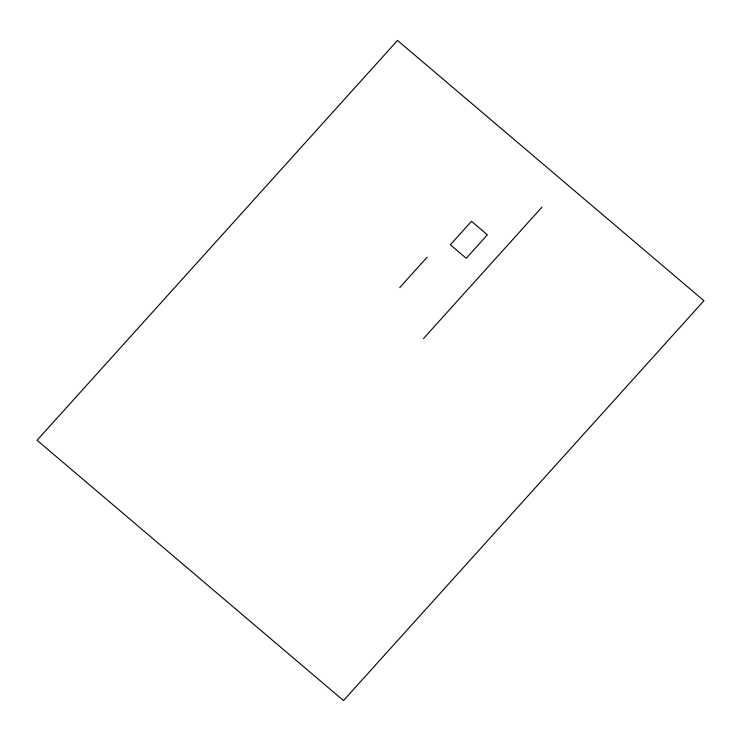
<?xml version="1.0" encoding="UTF-8"?>
<svg xmlns="http://www.w3.org/2000/svg" width="741" height="741" viewBox="0 0 741 741"><rect width="100%" height="100%" fill="white"/><g stroke="black" fill="none" stroke-linecap="round" stroke-linejoin="round"><path stroke-width="1.11" d="M399.714 287.61L427.122 257.201M423.463 338.591L542.004 207.1M397.509 40.44L37.05 440.274L343.491 700.56L703.95 300.726L397.509 40.44M471.489 221.337L450.352 244.789L466.228 258.276L487.374 234.823L471.489 221.337"/></g></svg>
